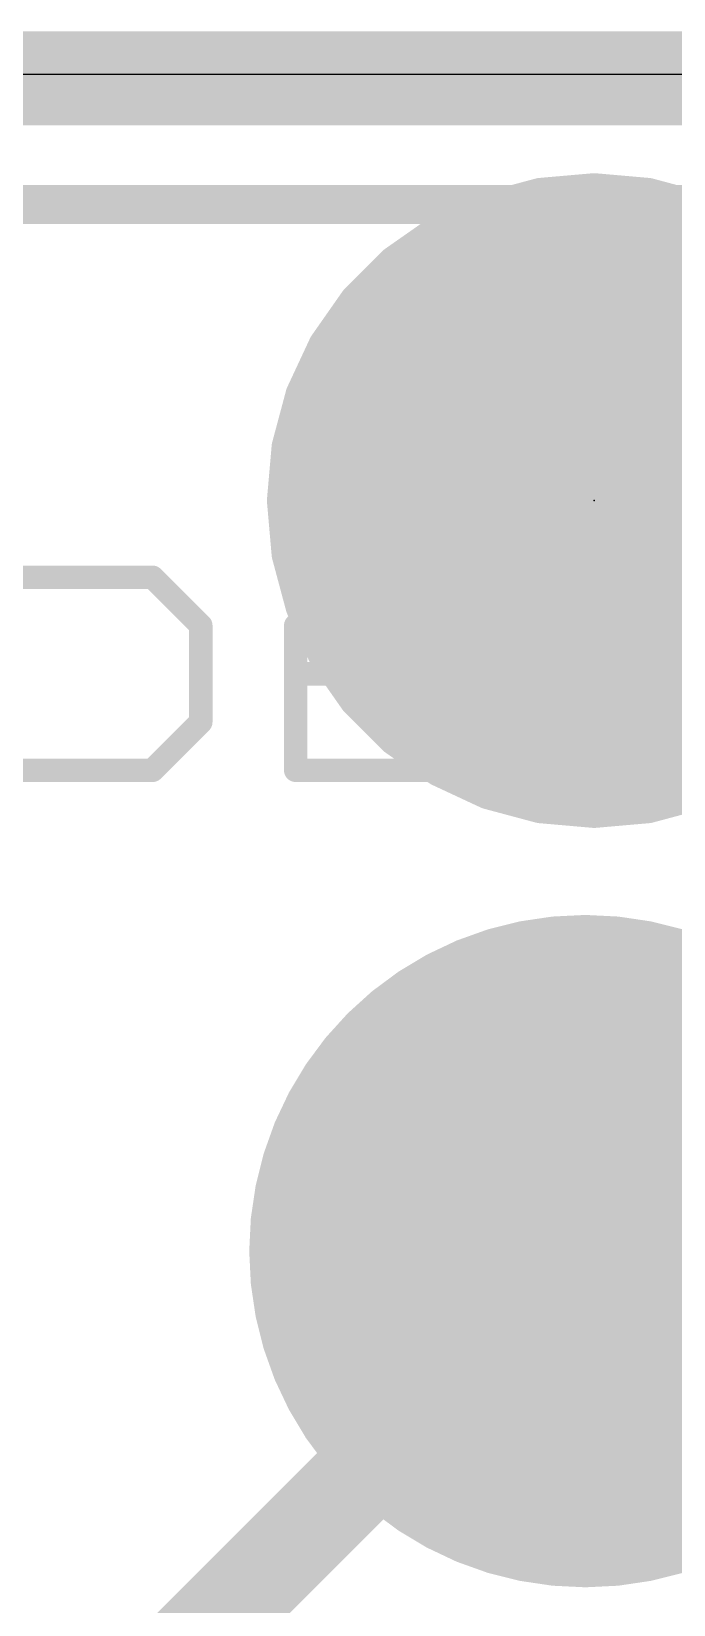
# Model space of a CAD drawing. Extents: x -0.4 to 21, y -0.4 to 20.5.
# Drawn here: x 10.16 to 12.25, y 15.36 to 20.47 of the extents above; entities that cross this region are included whole.
import ezdxf

# ---------------------------------------------------------------- set-up
doc = ezdxf.new("R2010")
doc.units = 0
for name, color, linetype in [('1', 12, 'CONTINUOUS'), ('17', 110, 'CONTINUOUS'), ('20', 53, 'CONTINUOUS'), ('21', 40, 'CONTINUOUS'), ('22', 6, 'CONTINUOUS'), ('23', 53, 'CONTINUOUS'), ('41', 12, 'CONTINUOUS')]:
    doc.layers.add(name, color=color, linetype=linetype)

# ---------------------------------------------------------------- blocks, each defined once
blk = doc.blocks.new('ROUNDP')
at = {"const_width": 0.5}
blk.add_lwpolyline([(0, -0.25, 1), (0, 0.25, 1), (0, -0.25)], format="xyb", dxfattribs=at)
blk = doc.blocks.new('PIE')
at = {"const_width": 0.5}
blk.add_lwpolyline([(0, -0.25, 1), (0, 0.25, 1), (0, -0.25)], format="xyb", dxfattribs=at)

msp = doc.modelspace()

# ---------------------------------------------------------------- linework, layer by layer
at = {"layer": '1', "const_width": 0.3048}
for points in [[(20.828, 20.32), (-0.254, 20.32)], [(10.414, 14.964), (11.96, 16.51)]]:
    msp.add_lwpolyline(points, dxfattribs=at)
at = {"layer": '1', "const_width": 0.1524}
msp.add_lwpolyline([(12.0139, 16.4561, 1), (11.9061, 16.5639)], format="xyb", dxfattribs=at)
at = {"layer": '20'}
msp.add_line((17.7904, 20.3328), (2.545, 20.3328), dxfattribs=at)
at = {"layer": '21', "const_width": 0.127}
msp.add_lwpolyline([(13.76, 19.91), (6.76, 19.91)], dxfattribs=at)
at = {"layer": '22', "const_width": 0.0762}
for points in [[(10.5536, 18.6992), (10.0833, 18.6992)], [(10.7104, 18.5424), (10.5536, 18.6992)], [(11.1756, 18.6992), (11.0188, 18.5424)], [(11.4891, 18.6992), (11.1756, 18.6992)], [(10.7104, 18.2289), (10.7104, 18.5424)], [(11.0188, 18.5424), (11.0188, 18.0721)], [(11.4891, 18.3856), (11.0188, 18.3856)], [(11.6459, 18.2289), (11.4891, 18.3856)], [(10.5536, 18.0721), (10.7104, 18.2289)], [(11.4891, 18.0721), (11.6459, 18.2289)], [(10.0833, 18.0721), (10.5536, 18.0721)], [(11.0188, 18.0721), (11.4891, 18.0721)]]:
    msp.add_lwpolyline(points, dxfattribs=at)
at = {"layer": '22', "const_width": 0.0381}
for points in [[(10.5671, 18.7126, 1), (10.5401, 18.6857)], [(10.5536, 18.6801, 1), (10.5536, 18.7182)], [(11.1756, 18.7182, 1), (11.1756, 18.6801)], [(11.1891, 18.6857, 1), (11.1621, 18.7126)], [(11.4891, 18.6801, 1), (11.4891, 18.7182)], [(10.7294, 18.5424, 1), (10.6913, 18.5424)], [(10.6969, 18.5289, 1), (10.7239, 18.5559)], [(11.0054, 18.5559, 1), (11.0323, 18.5289)], [(11.0379, 18.5424, 1), (10.9998, 18.5424)], [(11.0188, 18.4047, 1), (11.0188, 18.3666)], [(11.5026, 18.3991, 1), (11.4757, 18.3722)], [(11.4891, 18.3666, 1), (11.4891, 18.4047)], [(10.6913, 18.2289, 1), (10.7294, 18.2289)], [(10.7239, 18.2154, 1), (10.6969, 18.2423)], [(11.6594, 18.2154, 1), (11.6324, 18.2423)], [(11.6324, 18.2154, 1), (11.6594, 18.2423)], [(10.5401, 18.0856, 1), (10.5671, 18.0586)], [(10.5536, 18.0531, 1), (10.5536, 18.0912)], [(11.0188, 18.0912, 1), (11.0188, 18.0531)], [(11.4757, 18.0856, 1), (11.5026, 18.0586)], [(11.4891, 18.0531, 1), (11.4891, 18.0912)], [(10.9998, 18.0721, 1), (11.0379, 18.0721)]]:
    msp.add_lwpolyline(points, format="xyb", dxfattribs=at)
at = {"layer": '23'}
msp.add_point((11.9888, 18.9484), dxfattribs=at)
at = {"layer": '41', "const_width": 0.127}
for points in [[(11.8152, 19.9332), (11.6468, 19.8881)], [(11.9888, 19.9484), (11.8152, 19.9332)], [(11.8814, 19.939), (12.0962, 19.939)], [(12.1624, 19.9332), (11.9888, 19.9484)], [(12.3308, 19.8881), (12.1624, 19.9332)], [(11.6468, 19.8881), (11.4888, 19.8144)], [(11.4888, 19.8144), (11.346, 19.7144)], [(11.4853, 19.812), (12.4923, 19.812)], [(11.346, 19.7144), (11.2228, 19.5912)], [(11.3166, 19.685), (12.661, 19.685)], [(11.2228, 19.5912), (11.1228, 19.4484)], [(11.1995, 19.558), (12.7781, 19.558)], [(11.1228, 19.4484), (11.0491, 19.2904)], [(11.1147, 19.431), (12.8629, 19.431)], [(11.0491, 19.2904), (11.004, 19.122)], [(11.0554, 19.304), (12.9222, 19.304)], [(11.0187, 19.177), (12.9589, 19.177)], [(11.004, 19.122), (10.9888, 18.9484)], [(10.9977, 19.05), (12.9799, 19.05)], [(10.9888, 18.9484), (11.004, 18.7748)], [(10.991, 18.923), (12.9866, 18.923)], [(11.0021, 18.796), (12.9755, 18.796)], [(11.004, 18.7748), (11.0491, 18.6064)], [(11.0323, 18.669), (12.9453, 18.669)], [(11.0491, 18.6064), (11.1228, 18.4484)], [(11.0791, 18.542), (12.8985, 18.542)], [(11.1228, 18.4484), (11.2228, 18.3056)], [(11.1462, 18.415), (12.8314, 18.415)], [(11.2228, 18.3056), (11.346, 18.1824)], [(11.2404, 18.288), (12.7372, 18.288)], [(11.346, 18.1824), (11.4888, 18.0824)], [(11.3765, 18.161), (12.6011, 18.161)], [(11.4888, 18.0824), (11.6468, 18.0087)], [(11.5925, 18.034), (12.3851, 18.034)], [(11.6468, 18.0087), (11.8152, 17.9636)], [(12.1624, 17.9636), (12.3308, 18.0087)], [(11.8152, 17.9636), (11.9888, 17.9484)], [(11.9888, 17.9484), (12.1624, 17.9636)]]:
    msp.add_lwpolyline(points, dxfattribs=at)
at = {"layer": '41', "const_width": 0.0635}
for points in [[(11.8124, 19.9648, 1), (11.8179, 19.9016)], [(11.8234, 19.9025, 1), (11.8069, 19.9639)], [(11.8814, 19.9707, 1), (11.8814, 19.9073)], [(11.9916, 19.98, 1), (11.986, 19.9168)], [(11.9916, 19.9168, 1), (11.986, 19.98)], [(12.0962, 19.9073, 1), (12.0962, 19.9707)], [(12.1707, 19.9639, 1), (12.1542, 19.9025)], [(12.1597, 19.9016, 1), (12.1652, 19.9648)], [(11.6386, 19.9188, 1), (11.655, 19.8574)], [(11.6602, 19.8593, 1), (11.6334, 19.9169)], [(11.4853, 19.8438, 1), (11.4853, 19.7803)], [(11.4754, 19.8432, 1), (11.5022, 19.7856)], [(11.507, 19.7884, 1), (11.4706, 19.8404)], [(11.3685, 19.692, 1), (11.3236, 19.7369)], [(11.3166, 19.7168, 1), (11.3166, 19.6533)], [(11.3278, 19.7405, 1), (11.3642, 19.6884)], [(11.2003, 19.6136, 1), (11.2452, 19.5687)], [(11.2488, 19.573, 1), (11.1967, 19.6094)], [(11.1995, 19.5897, 1), (11.1995, 19.5263)], [(11.1147, 19.4627, 1), (11.1147, 19.3993)], [(11.0968, 19.4666, 1), (11.1488, 19.4302)], [(11.1516, 19.435, 1), (11.094, 19.4618)], [(11.0203, 19.3038, 1), (11.0779, 19.277)], [(11.0798, 19.2822, 1), (11.0184, 19.2986)], [(11.0554, 19.3358, 1), (11.0554, 19.2723)], [(11.0187, 19.2087, 1), (11.0187, 19.1453)], [(11.0356, 19.1193, 1), (10.9724, 19.1248)], [(10.9733, 19.1303, 1), (11.0347, 19.1138)], [(10.9977, 19.0817, 1), (10.9977, 19.0183)], [(11.0204, 18.9512, 1), (10.9572, 18.9456)], [(10.9572, 18.9512, 1), (11.0204, 18.9456)], [(10.991, 18.9548, 1), (10.991, 18.8913)], [(11.0021, 18.8277, 1), (11.0021, 18.7643)], [(11.0347, 18.783, 1), (10.9733, 18.7665)], [(10.9724, 18.772, 1), (11.0356, 18.7775)], [(11.0323, 18.7007, 1), (11.0323, 18.6373)], [(11.0779, 18.6198, 1), (11.0203, 18.593)], [(11.0184, 18.5982, 1), (11.0798, 18.6146)], [(11.0791, 18.5738, 1), (11.0791, 18.5103)], [(11.1488, 18.4666, 1), (11.0968, 18.4302)], [(11.094, 18.435, 1), (11.1516, 18.4618)], [(11.1462, 18.4467, 1), (11.1462, 18.3833)], [(11.2452, 18.3281, 1), (11.2003, 18.2832)], [(11.1967, 18.2874, 1), (11.2488, 18.3238)], [(11.2404, 18.3197, 1), (11.2404, 18.2563)], [(11.3642, 18.2084, 1), (11.3278, 18.1563)], [(11.3236, 18.1599, 1), (11.3685, 18.2048)], [(11.3765, 18.1928, 1), (11.3765, 18.1293)], [(11.5022, 18.1112, 1), (11.4754, 18.0536)], [(11.4706, 18.0564, 1), (11.507, 18.1084)], [(11.5925, 18.0658, 1), (11.5925, 18.0023)], [(11.655, 18.0394, 1), (11.6386, 17.978)], [(11.6334, 17.9799, 1), (11.6602, 18.0375)], [(11.8179, 17.9952, 1), (11.8124, 17.932)], [(11.8069, 17.9329, 1), (11.8234, 17.9943)], [(11.986, 17.98, 1), (11.9916, 17.9168)], [(11.986, 17.9168, 1), (11.9916, 17.98)], [(12.1542, 17.9943, 1), (12.1707, 17.9329)], [(12.1652, 17.932, 1), (12.1597, 17.9952)]]:
    msp.add_lwpolyline(points, format="xyb", dxfattribs=at)

# ---------------------------------------------------------------- block references
at = {"layer": '1'}
msp.add_blockref('PIE', (11.9888, 18.9484), dxfattribs=at)
at = {"layer": '17', "xscale": 2.1844, "yscale": 2.1844}
msp.add_blockref('ROUNDP', (11.96, 16.51), dxfattribs=at)
msp.add_blockref('ROUNDP', (11.96, 16.51), dxfattribs=at)

doc.saveas('drawing.dxf')
